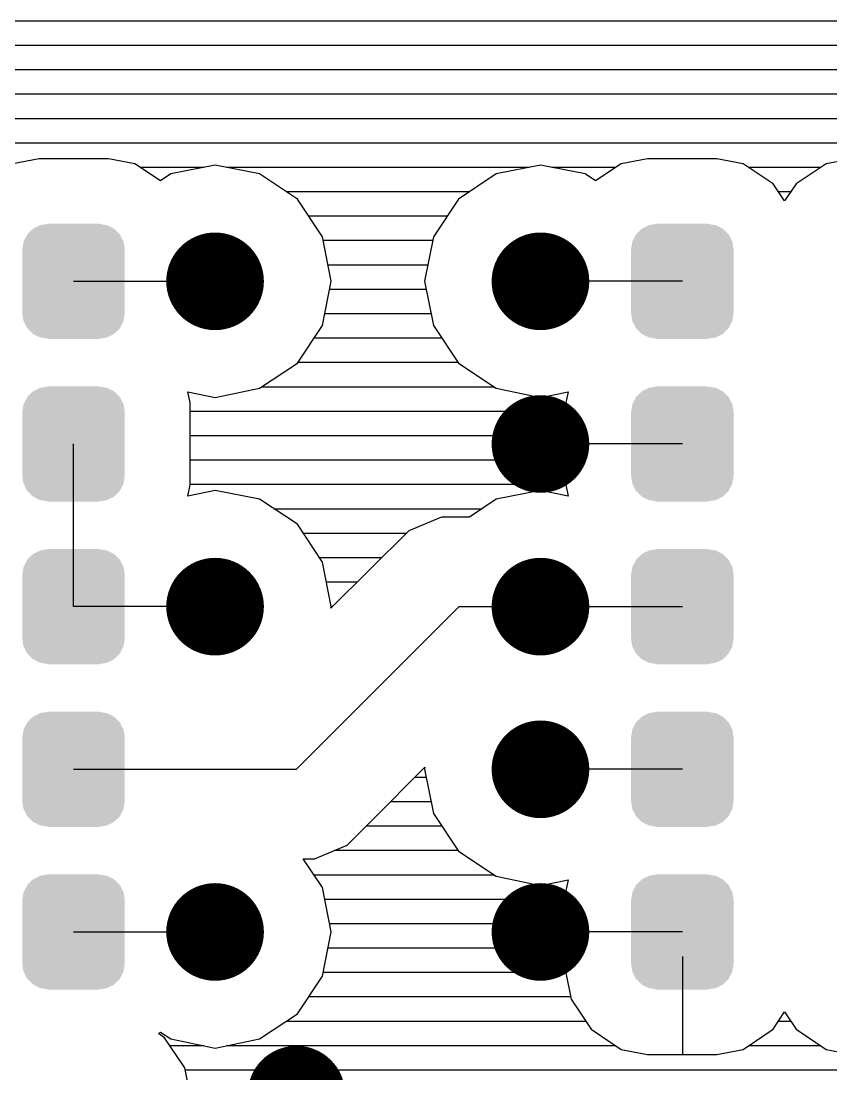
# Model space of a CAD drawing. Extents: x 295 to 953, y 10 to 290.
# Drawn here: x 718.92 to 735.35, y 204.03 to 225.4 of the extents above; entities that cross this region are included whole.
import ezdxf

# ---------------------------------------------------------------- set-up
doc = ezdxf.new("R2010")
doc.units = 0
doc.header["$LTSCALE"] = 5
doc.header["$MEASUREMENT"] = 0
doc.layers.get('0').update_dxf_attribs({"linetype": 'CONTINUOUS', "lineweight": 25})
doc.layers.add('DV-DPO-A6_BOT', color=7, linetype='CONTINUOUS')

msp = doc.modelspace()

# ---------------------------------------------------------------- linework, layer by layer
at = {"const_width": 0.991}
for points in [[(723.349, 220.118, -1), (722.358, 220.118, -1)], [(729.953, 220.118, -1), (728.962, 220.118, -1)], [(729.953, 216.816, -1), (728.962, 216.816, -1)], [(723.349, 213.514, -1), (722.358, 213.514, -1)], [(729.953, 213.514, -1), (728.962, 213.514, -1)], [(729.953, 210.212, -1), (728.962, 210.212, -1)], [(723.349, 206.91, -1), (722.358, 206.91, -1)], [(729.953, 206.91, -1), (728.962, 206.91, -1)], [(725, 203.608, -1), (724.009, 203.608, -1)]]:
    msp.add_lwpolyline(points, format="xyb", close=True, dxfattribs=at)
for points in [[(720.791, 221.191), (720.665, 221.257), (719.165, 221.191), (719.302, 221.257)], [(720.665, 221.257), (720.631, 221.262), (719.302, 221.257), (719.314, 221.262)], [(720.631, 221.262), (720.502, 221.283), (719.314, 221.262), (719.459, 221.283)], [(720.502, 221.283), (720.502, 221.287), (719.459, 221.283), (719.459, 221.287)], [(733.147, 221.191), (733.021, 221.257), (731.521, 221.191), (731.658, 221.257)], [(733.021, 221.257), (732.987, 221.262), (731.658, 221.257), (731.67, 221.262)], [(732.987, 221.262), (732.858, 221.283), (731.67, 221.262), (731.815, 221.283)], [(732.858, 221.283), (732.858, 221.287), (731.815, 221.283), (731.815, 221.287)], [(720.99, 220.931), (720.927, 221.062), (718.968, 220.931), (719.038, 221.062)], [(720.927, 221.062), (720.912, 221.077), (719.038, 221.062), (719.045, 221.077)], [(720.912, 221.077), (720.812, 221.181), (719.045, 221.077), (719.153, 221.181)], [(720.812, 221.181), (720.791, 221.191), (719.153, 221.181), (719.165, 221.191)], [(733.346, 220.931), (733.283, 221.062), (731.324, 220.931), (731.394, 221.062)], [(733.283, 221.062), (733.268, 221.077), (731.394, 221.062), (731.401, 221.077)], [(733.268, 221.077), (733.168, 221.181), (731.401, 221.077), (731.509, 221.181)], [(733.168, 221.181), (733.147, 221.191), (731.509, 221.181), (731.521, 221.191)], [(721.021, 220.769), (720.999, 220.914), (718.94, 220.769), (718.965, 220.914)], [(720.999, 220.914), (720.99, 220.931), (718.965, 220.914), (718.968, 220.931)], [(733.377, 220.769), (733.355, 220.914), (731.297, 220.769), (731.321, 220.914)], [(733.355, 220.914), (733.346, 220.931), (731.321, 220.914), (731.324, 220.931)], [(721.021, 220.766), (721.021, 220.769), (718.94, 220.766), (718.94, 220.769)], [(721.021, 219.471), (721.021, 220.766), (718.94, 219.471), (718.94, 220.766)], [(733.377, 220.766), (733.377, 220.769), (731.297, 220.766), (731.297, 220.769)], [(733.377, 219.471), (733.377, 220.766), (731.297, 219.471), (731.297, 220.766)], [(721.021, 219.468), (721.021, 219.471), (718.94, 219.468), (718.94, 219.471)], [(720.996, 219.323), (721.021, 219.468), (718.962, 219.323), (718.94, 219.468)], [(720.993, 219.305), (720.996, 219.323), (718.971, 219.305), (718.962, 219.323)], [(720.924, 219.174), (720.993, 219.305), (719.035, 219.174), (718.971, 219.305)], [(733.377, 219.468), (733.377, 219.471), (731.297, 219.468), (731.297, 219.471)], [(733.352, 219.323), (733.377, 219.468), (731.319, 219.323), (731.297, 219.468)], [(733.349, 219.305), (733.352, 219.323), (731.327, 219.305), (731.319, 219.323)], [(733.28, 219.174), (733.349, 219.305), (731.391, 219.174), (731.327, 219.305)], [(720.916, 219.159), (720.924, 219.174), (719.049, 219.159), (719.035, 219.174)], [(720.808, 219.056), (720.916, 219.159), (719.15, 219.056), (719.049, 219.159)], [(733.272, 219.159), (733.28, 219.174), (731.405, 219.159), (731.391, 219.174)], [(733.164, 219.056), (733.272, 219.159), (731.506, 219.056), (731.405, 219.159)], [(720.797, 219.045), (720.808, 219.056), (719.17, 219.045), (719.15, 219.056)], [(720.659, 218.98), (720.797, 219.045), (719.296, 218.98), (719.17, 219.045)], [(720.648, 218.975), (720.659, 218.98), (719.33, 218.975), (719.296, 218.98)], [(720.502, 218.954), (720.648, 218.975), (719.459, 218.954), (719.33, 218.975)], [(720.502, 218.949), (720.502, 218.954), (719.459, 218.949), (719.459, 218.954)], [(733.153, 219.045), (733.164, 219.056), (731.526, 219.045), (731.506, 219.056)], [(733.015, 218.98), (733.153, 219.045), (731.652, 218.98), (731.526, 219.045)], [(733.004, 218.975), (733.015, 218.98), (731.686, 218.975), (731.652, 218.98)], [(732.858, 218.954), (733.004, 218.975), (731.815, 218.954), (731.686, 218.975)], [(732.858, 218.949), (732.858, 218.954), (731.815, 218.949), (731.815, 218.954)], [(720.912, 217.775), (720.812, 217.879), (719.045, 217.775), (719.153, 217.879)], [(720.812, 217.879), (720.791, 217.889), (719.153, 217.879), (719.165, 217.889)], [(720.791, 217.889), (720.665, 217.955), (719.165, 217.889), (719.302, 217.955)], [(720.665, 217.955), (720.631, 217.96), (719.302, 217.955), (719.314, 217.96)], [(720.631, 217.96), (720.502, 217.981), (719.314, 217.96), (719.459, 217.981)], [(720.502, 217.981), (720.502, 217.985), (719.459, 217.981), (719.459, 217.985)], [(733.268, 217.775), (733.168, 217.879), (731.401, 217.775), (731.509, 217.879)], [(733.168, 217.879), (733.147, 217.889), (731.509, 217.879), (731.521, 217.889)], [(733.147, 217.889), (733.021, 217.955), (731.521, 217.889), (731.658, 217.955)], [(733.021, 217.955), (732.987, 217.96), (731.658, 217.955), (731.67, 217.96)], [(732.987, 217.96), (732.858, 217.981), (731.67, 217.96), (731.815, 217.981)], [(732.858, 217.981), (732.858, 217.985), (731.815, 217.981), (731.815, 217.985)], [(721.021, 217.467), (720.999, 217.612), (718.94, 217.467), (718.965, 217.612)], [(720.999, 217.612), (720.99, 217.629), (718.965, 217.612), (718.968, 217.629)], [(720.99, 217.629), (720.927, 217.76), (718.968, 217.629), (719.038, 217.76)], [(720.927, 217.76), (720.912, 217.775), (719.038, 217.76), (719.045, 217.775)], [(733.377, 217.467), (733.355, 217.612), (731.297, 217.467), (731.321, 217.612)], [(733.355, 217.612), (733.346, 217.629), (731.321, 217.612), (731.324, 217.629)], [(733.346, 217.629), (733.283, 217.76), (731.324, 217.629), (731.394, 217.76)], [(733.283, 217.76), (733.268, 217.775), (731.394, 217.76), (731.401, 217.775)], [(721.021, 217.464), (721.021, 217.467), (718.94, 217.464), (718.94, 217.467)], [(721.021, 216.169), (721.021, 217.464), (718.94, 216.169), (718.94, 217.464)], [(733.377, 217.464), (733.377, 217.467), (731.297, 217.464), (731.297, 217.467)], [(733.377, 216.169), (733.377, 217.464), (731.297, 216.169), (731.297, 217.464)], [(721.021, 216.166), (721.021, 216.169), (718.94, 216.166), (718.94, 216.169)], [(720.996, 216.021), (721.021, 216.166), (718.962, 216.021), (718.94, 216.166)], [(733.377, 216.166), (733.377, 216.169), (731.297, 216.166), (731.297, 216.169)], [(733.352, 216.021), (733.377, 216.166), (731.319, 216.021), (731.297, 216.166)], [(720.993, 216.003), (720.996, 216.021), (718.971, 216.003), (718.962, 216.021)], [(720.924, 215.872), (720.993, 216.003), (719.035, 215.872), (718.971, 216.003)], [(733.349, 216.003), (733.352, 216.021), (731.327, 216.003), (731.319, 216.021)], [(733.28, 215.872), (733.349, 216.003), (731.391, 215.872), (731.327, 216.003)], [(720.916, 215.857), (720.924, 215.872), (719.049, 215.857), (719.035, 215.872)], [(720.808, 215.754), (720.916, 215.857), (719.15, 215.754), (719.049, 215.857)], [(720.797, 215.743), (720.808, 215.754), (719.17, 215.743), (719.15, 215.754)], [(720.659, 215.678), (720.797, 215.743), (719.296, 215.678), (719.17, 215.743)], [(720.648, 215.673), (720.659, 215.678), (719.33, 215.673), (719.296, 215.678)], [(720.502, 215.652), (720.648, 215.673), (719.459, 215.652), (719.33, 215.673)], [(733.272, 215.857), (733.28, 215.872), (731.405, 215.857), (731.391, 215.872)], [(733.164, 215.754), (733.272, 215.857), (731.506, 215.754), (731.405, 215.857)], [(733.153, 215.743), (733.164, 215.754), (731.526, 215.743), (731.506, 215.754)], [(733.015, 215.678), (733.153, 215.743), (731.652, 215.678), (731.526, 215.743)], [(733.004, 215.673), (733.015, 215.678), (731.686, 215.673), (731.652, 215.678)], [(732.858, 215.652), (733.004, 215.673), (731.815, 215.652), (731.686, 215.673)], [(720.502, 215.647), (720.502, 215.652), (719.459, 215.647), (719.459, 215.652)], [(732.858, 215.647), (732.858, 215.652), (731.815, 215.647), (731.815, 215.652)], [(720.791, 214.587), (720.665, 214.653), (719.165, 214.587), (719.302, 214.653)], [(720.665, 214.653), (720.631, 214.658), (719.302, 214.653), (719.314, 214.658)], [(720.631, 214.658), (720.502, 214.679), (719.314, 214.658), (719.459, 214.679)], [(720.502, 214.679), (720.502, 214.683), (719.459, 214.679), (719.459, 214.683)], [(733.147, 214.587), (733.021, 214.653), (731.521, 214.587), (731.658, 214.653)], [(733.021, 214.653), (732.987, 214.658), (731.658, 214.653), (731.67, 214.658)], [(732.987, 214.658), (732.858, 214.679), (731.67, 214.658), (731.815, 214.679)], [(732.858, 214.679), (732.858, 214.683), (731.815, 214.679), (731.815, 214.683)], [(720.99, 214.327), (720.927, 214.458), (718.968, 214.327), (719.038, 214.458)], [(720.927, 214.458), (720.912, 214.473), (719.038, 214.458), (719.045, 214.473)], [(720.912, 214.473), (720.812, 214.577), (719.045, 214.473), (719.153, 214.577)], [(720.812, 214.577), (720.791, 214.587), (719.153, 214.577), (719.165, 214.587)], [(733.346, 214.327), (733.283, 214.458), (731.324, 214.327), (731.394, 214.458)], [(733.283, 214.458), (733.268, 214.473), (731.394, 214.458), (731.401, 214.473)], [(733.268, 214.473), (733.168, 214.577), (731.401, 214.473), (731.509, 214.577)], [(733.168, 214.577), (733.147, 214.587), (731.509, 214.577), (731.521, 214.587)], [(721.021, 214.165), (720.999, 214.31), (718.94, 214.165), (718.965, 214.31)], [(720.999, 214.31), (720.99, 214.327), (718.965, 214.31), (718.968, 214.327)], [(733.377, 214.165), (733.355, 214.31), (731.297, 214.165), (731.321, 214.31)], [(733.355, 214.31), (733.346, 214.327), (731.321, 214.31), (731.324, 214.327)], [(721.021, 214.162), (721.021, 214.165), (718.94, 214.162), (718.94, 214.165)], [(721.021, 212.867), (721.021, 214.162), (718.94, 212.867), (718.94, 214.162)], [(733.377, 214.162), (733.377, 214.165), (731.297, 214.162), (731.297, 214.165)], [(733.377, 212.867), (733.377, 214.162), (731.297, 212.867), (731.297, 214.162)], [(721.021, 212.864), (721.021, 212.867), (718.94, 212.864), (718.94, 212.867)], [(720.996, 212.719), (721.021, 212.864), (718.962, 212.719), (718.94, 212.864)], [(720.993, 212.701), (720.996, 212.719), (718.971, 212.701), (718.962, 212.719)], [(720.924, 212.57), (720.993, 212.701), (719.035, 212.57), (718.971, 212.701)], [(733.377, 212.864), (733.377, 212.867), (731.297, 212.864), (731.297, 212.867)], [(733.352, 212.719), (733.377, 212.864), (731.319, 212.719), (731.297, 212.864)], [(733.349, 212.701), (733.352, 212.719), (731.327, 212.701), (731.319, 212.719)], [(733.28, 212.57), (733.349, 212.701), (731.391, 212.57), (731.327, 212.701)], [(720.916, 212.555), (720.924, 212.57), (719.049, 212.555), (719.035, 212.57)], [(720.808, 212.452), (720.916, 212.555), (719.15, 212.452), (719.049, 212.555)], [(733.272, 212.555), (733.28, 212.57), (731.405, 212.555), (731.391, 212.57)], [(733.164, 212.452), (733.272, 212.555), (731.506, 212.452), (731.405, 212.555)], [(720.797, 212.441), (720.808, 212.452), (719.17, 212.441), (719.15, 212.452)], [(720.659, 212.376), (720.797, 212.441), (719.296, 212.376), (719.17, 212.441)], [(720.648, 212.371), (720.659, 212.376), (719.33, 212.371), (719.296, 212.376)], [(720.502, 212.35), (720.648, 212.371), (719.459, 212.35), (719.33, 212.371)], [(720.502, 212.345), (720.502, 212.35), (719.459, 212.345), (719.459, 212.35)], [(733.153, 212.441), (733.164, 212.452), (731.526, 212.441), (731.506, 212.452)], [(733.015, 212.376), (733.153, 212.441), (731.652, 212.376), (731.526, 212.441)], [(733.004, 212.371), (733.015, 212.376), (731.686, 212.371), (731.652, 212.376)], [(732.858, 212.35), (733.004, 212.371), (731.815, 212.35), (731.686, 212.371)], [(732.858, 212.345), (732.858, 212.35), (731.815, 212.345), (731.815, 212.35)], [(720.912, 211.171), (720.812, 211.275), (719.045, 211.171), (719.153, 211.275)], [(720.812, 211.275), (720.791, 211.285), (719.153, 211.275), (719.165, 211.285)], [(720.791, 211.285), (720.665, 211.351), (719.165, 211.285), (719.302, 211.351)], [(720.665, 211.351), (720.631, 211.356), (719.302, 211.351), (719.314, 211.356)], [(720.631, 211.356), (720.502, 211.377), (719.314, 211.356), (719.459, 211.377)], [(720.502, 211.377), (720.502, 211.381), (719.459, 211.377), (719.459, 211.381)], [(733.268, 211.171), (733.168, 211.275), (731.401, 211.171), (731.509, 211.275)], [(733.168, 211.275), (733.147, 211.285), (731.509, 211.275), (731.521, 211.285)], [(733.147, 211.285), (733.021, 211.351), (731.521, 211.285), (731.658, 211.351)], [(733.021, 211.351), (732.987, 211.356), (731.658, 211.351), (731.67, 211.356)], [(732.987, 211.356), (732.858, 211.377), (731.67, 211.356), (731.815, 211.377)], [(732.858, 211.377), (732.858, 211.381), (731.815, 211.377), (731.815, 211.381)], [(721.021, 210.863), (720.999, 211.008), (718.94, 210.863), (718.965, 211.008)], [(720.999, 211.008), (720.99, 211.025), (718.965, 211.008), (718.968, 211.025)], [(720.99, 211.025), (720.927, 211.156), (718.968, 211.025), (719.038, 211.156)], [(720.927, 211.156), (720.912, 211.171), (719.038, 211.156), (719.045, 211.171)], [(733.377, 210.863), (733.355, 211.008), (731.297, 210.863), (731.321, 211.008)], [(733.355, 211.008), (733.346, 211.025), (731.321, 211.008), (731.324, 211.025)], [(733.346, 211.025), (733.283, 211.156), (731.324, 211.025), (731.394, 211.156)], [(733.283, 211.156), (733.268, 211.171), (731.394, 211.156), (731.401, 211.171)], [(721.021, 210.86), (721.021, 210.863), (718.94, 210.86), (718.94, 210.863)], [(721.021, 209.565), (721.021, 210.86), (718.94, 209.565), (718.94, 210.86)], [(733.377, 210.86), (733.377, 210.863), (731.297, 210.86), (731.297, 210.863)], [(733.377, 209.565), (733.377, 210.86), (731.297, 209.565), (731.297, 210.86)], [(721.021, 209.562), (721.021, 209.565), (718.94, 209.562), (718.94, 209.565)], [(720.996, 209.417), (721.021, 209.562), (718.962, 209.417), (718.94, 209.562)], [(733.377, 209.562), (733.377, 209.565), (731.297, 209.562), (731.297, 209.565)], [(733.352, 209.417), (733.377, 209.562), (731.319, 209.417), (731.297, 209.562)], [(720.993, 209.399), (720.996, 209.417), (718.971, 209.399), (718.962, 209.417)], [(720.924, 209.268), (720.993, 209.399), (719.035, 209.268), (718.971, 209.399)], [(720.916, 209.253), (720.924, 209.268), (719.049, 209.253), (719.035, 209.268)], [(720.808, 209.15), (720.916, 209.253), (719.15, 209.15), (719.049, 209.253)], [(733.349, 209.399), (733.352, 209.417), (731.327, 209.399), (731.319, 209.417)], [(733.28, 209.268), (733.349, 209.399), (731.391, 209.268), (731.327, 209.399)], [(733.272, 209.253), (733.28, 209.268), (731.405, 209.253), (731.391, 209.268)], [(733.164, 209.15), (733.272, 209.253), (731.506, 209.15), (731.405, 209.253)], [(720.797, 209.139), (720.808, 209.15), (719.17, 209.139), (719.15, 209.15)], [(720.659, 209.074), (720.797, 209.139), (719.296, 209.074), (719.17, 209.139)], [(720.648, 209.069), (720.659, 209.074), (719.33, 209.069), (719.296, 209.074)], [(720.502, 209.048), (720.648, 209.069), (719.459, 209.048), (719.33, 209.069)], [(720.502, 209.043), (720.502, 209.048), (719.459, 209.043), (719.459, 209.048)], [(733.153, 209.139), (733.164, 209.15), (731.526, 209.139), (731.506, 209.15)], [(733.015, 209.074), (733.153, 209.139), (731.652, 209.074), (731.526, 209.139)], [(733.004, 209.069), (733.015, 209.074), (731.686, 209.069), (731.652, 209.074)], [(732.858, 209.048), (733.004, 209.069), (731.815, 209.048), (731.686, 209.069)], [(732.858, 209.043), (732.858, 209.048), (731.815, 209.043), (731.815, 209.048)], [(720.912, 207.869), (720.812, 207.973), (719.045, 207.869), (719.153, 207.973)], [(720.812, 207.973), (720.791, 207.983), (719.153, 207.973), (719.165, 207.983)], [(720.791, 207.983), (720.665, 208.049), (719.165, 207.983), (719.302, 208.049)], [(720.665, 208.049), (720.631, 208.054), (719.302, 208.049), (719.314, 208.054)], [(720.631, 208.054), (720.502, 208.075), (719.314, 208.054), (719.459, 208.075)], [(720.502, 208.075), (720.502, 208.079), (719.459, 208.075), (719.459, 208.079)], [(733.268, 207.869), (733.168, 207.973), (731.401, 207.869), (731.509, 207.973)], [(733.168, 207.973), (733.147, 207.983), (731.509, 207.973), (731.521, 207.983)], [(733.147, 207.983), (733.021, 208.049), (731.521, 207.983), (731.658, 208.049)], [(733.021, 208.049), (732.987, 208.054), (731.658, 208.049), (731.67, 208.054)], [(732.987, 208.054), (732.858, 208.075), (731.67, 208.054), (731.815, 208.075)], [(732.858, 208.075), (732.858, 208.079), (731.815, 208.075), (731.815, 208.079)], [(720.99, 207.723), (720.927, 207.854), (718.968, 207.723), (719.038, 207.854)], [(720.927, 207.854), (720.912, 207.869), (719.038, 207.854), (719.045, 207.869)], [(733.346, 207.723), (733.283, 207.854), (731.324, 207.723), (731.394, 207.854)], [(733.283, 207.854), (733.268, 207.869), (731.394, 207.854), (731.401, 207.869)], [(721.021, 207.561), (720.999, 207.706), (718.94, 207.561), (718.965, 207.706)], [(721.021, 207.558), (721.021, 207.561), (718.94, 207.558), (718.94, 207.561)], [(721.021, 206.263), (721.021, 207.558), (718.94, 206.263), (718.94, 207.558)], [(720.999, 207.706), (720.99, 207.723), (718.965, 207.706), (718.968, 207.723)], [(733.377, 207.561), (733.355, 207.706), (731.297, 207.561), (731.321, 207.706)], [(733.377, 207.558), (733.377, 207.561), (731.297, 207.558), (731.297, 207.561)], [(733.377, 206.263), (733.377, 207.558), (731.297, 206.263), (731.297, 207.558)], [(733.355, 207.706), (733.346, 207.723), (731.321, 207.706), (731.324, 207.723)], [(721.021, 206.26), (721.021, 206.263), (718.94, 206.26), (718.94, 206.263)], [(720.996, 206.115), (721.021, 206.26), (718.962, 206.115), (718.94, 206.26)], [(733.377, 206.26), (733.377, 206.263), (731.297, 206.26), (731.297, 206.263)], [(733.352, 206.115), (733.377, 206.26), (731.319, 206.115), (731.297, 206.26)], [(720.993, 206.097), (720.996, 206.115), (718.971, 206.097), (718.962, 206.115)], [(720.924, 205.966), (720.993, 206.097), (719.035, 205.966), (718.971, 206.097)], [(733.349, 206.097), (733.352, 206.115), (731.327, 206.097), (731.319, 206.115)], [(733.28, 205.966), (733.349, 206.097), (731.391, 205.966), (731.327, 206.097)], [(720.916, 205.951), (720.924, 205.966), (719.049, 205.951), (719.035, 205.966)], [(720.808, 205.848), (720.916, 205.951), (719.15, 205.848), (719.049, 205.951)], [(720.797, 205.837), (720.808, 205.848), (719.17, 205.837), (719.15, 205.848)], [(720.659, 205.772), (720.797, 205.837), (719.296, 205.772), (719.17, 205.837)], [(733.272, 205.951), (733.28, 205.966), (731.405, 205.951), (731.391, 205.966)], [(733.164, 205.848), (733.272, 205.951), (731.506, 205.848), (731.405, 205.951)], [(733.153, 205.837), (733.164, 205.848), (731.526, 205.837), (731.506, 205.848)], [(733.015, 205.772), (733.153, 205.837), (731.652, 205.772), (731.526, 205.837)], [(720.648, 205.767), (720.659, 205.772), (719.33, 205.767), (719.296, 205.772)], [(720.502, 205.746), (720.648, 205.767), (719.459, 205.746), (719.33, 205.767)], [(720.502, 205.741), (720.502, 205.746), (719.459, 205.741), (719.459, 205.746)], [(733.004, 205.767), (733.015, 205.772), (731.686, 205.767), (731.652, 205.772)], [(732.858, 205.746), (733.004, 205.767), (731.815, 205.746), (731.686, 205.767)], [(732.858, 205.741), (732.858, 205.746), (731.815, 205.741), (731.815, 205.746)]]:
    msp.add_solid(points)
at = {"layer": 'DV-DPO-A6_BOT'}
for p, q in [((739.528, 225.402), (680.918, 225.402)), ((739.528, 224.906), (680.918, 224.906)), ((739.614, 224.411), (680.918, 224.411)), ((739.819, 223.916), (680.918, 223.916)), ((740.228, 223.42), (680.918, 223.42)), ((740.724, 222.925), (680.918, 222.925)), ((719.281, 222.608), (718.746, 222.502)), ((720.687, 222.608), (719.281, 222.608)), ((721.222, 222.502), (720.687, 222.608)), ((721.744, 222.159), (721.222, 222.502)), ((731.095, 222.502), (730.573, 222.159)), ((731.63, 222.608), (731.095, 222.502)), ((733.037, 222.608), (731.63, 222.608)), ((733.572, 222.502), (733.037, 222.608)), ((734.179, 222.1), (733.572, 222.502)), ((735.256, 222.502), (734.648, 222.1)), ((735.791, 222.608), (735.256, 222.502)), ((722.629, 222.43), (721.328, 222.43)), ((721.955, 222.298), (721.744, 222.159)), ((722.853, 222.476), (721.955, 222.298)), ((723.758, 222.298), (722.853, 222.476)), ((729.233, 222.43), (723.084, 222.43)), ((724.524, 221.789), (723.758, 222.298)), ((728.559, 222.298), (727.793, 221.789)), ((729.457, 222.476), (728.559, 222.298)), ((730.362, 222.298), (729.457, 222.476)), ((730.989, 222.43), (729.688, 222.43)), ((730.573, 222.159), (730.362, 222.298)), ((735.15, 222.43), (733.677, 222.43)), ((734.41, 221.75), (734.179, 222.1)), ((734.648, 222.1), (734.41, 221.75)), ((728.018, 221.934), (724.3, 221.934)), ((734.536, 221.934), (734.291, 221.934)), ((725.033, 221.023), (724.524, 221.789)), ((727.793, 221.789), (727.285, 221.023)), ((727.562, 221.439), (724.755, 221.439)), ((725.211, 220.118), (725.033, 221.023)), ((727.285, 221.023), (727.106, 220.118)), ((727.271, 220.944), (725.046, 220.944)), ((727.172, 220.449), (725.145, 220.449)), ((719.981, 220.118), (722.853, 220.118)), ((725.033, 219.22), (725.211, 220.118)), ((727.139, 219.953), (725.178, 219.953)), ((727.106, 220.118), (727.285, 219.22)), ((732.337, 220.118), (729.457, 220.118)), ((727.238, 219.458), (725.079, 219.458)), ((724.524, 218.454), (725.033, 219.22)), ((727.285, 219.22), (727.793, 218.454)), ((727.45, 218.963), (724.868, 218.963)), ((723.758, 217.946), (724.524, 218.454)), ((727.787, 218.467), (724.531, 218.467)), ((727.793, 218.454), (728.559, 217.946)), ((722.345, 217.648), (722.299, 217.873)), ((722.299, 217.873), (722.853, 217.761)), ((722.853, 217.761), (723.758, 217.946)), ((728.513, 217.972), (723.804, 217.972)), ((728.559, 217.946), (729.457, 217.761)), ((729.457, 217.761), (730.019, 217.873)), ((730.019, 217.873), (729.972, 217.648)), ((722.345, 215.984), (722.345, 217.648)), ((729.972, 217.648), (729.972, 215.984)), ((729.972, 217.477), (722.345, 217.477)), ((729.972, 216.981), (722.345, 216.981)), ((719.981, 213.514), (719.981, 216.816)), ((732.337, 216.816), (729.457, 216.816)), ((731.841, 216.816), (729.972, 216.816)), ((729.972, 216.486), (722.345, 216.486)), ((722.299, 215.76), (722.345, 215.984)), ((729.972, 215.991), (722.345, 215.991)), ((729.972, 215.984), (730.019, 215.76)), ((722.853, 215.872), (722.299, 215.76)), ((723.758, 215.694), (722.853, 215.872)), ((724.524, 215.185), (723.758, 215.694)), ((728.559, 215.694), (728.018, 215.33)), ((729.457, 215.872), (728.559, 215.694)), ((730.019, 215.76), (729.457, 215.872)), ((728.269, 215.496), (724.049, 215.496)), ((727.45, 215.33), (726.783, 215.053)), ((728.018, 215.33), (727.45, 215.33)), ((725.033, 214.419), (724.524, 215.185)), ((726.783, 215.053), (725.204, 213.481)), ((726.73, 215), (724.643, 215)), ((726.235, 214.505), (724.973, 214.505)), ((725.211, 213.514), (725.033, 214.419)), ((725.739, 214.01), (725.112, 214.01)), ((722.853, 213.514), (719.981, 213.514)), ((724.504, 210.212), (727.806, 213.514)), ((725.204, 213.481), (725.211, 213.514)), ((725.244, 213.514), (725.211, 213.514)), ((727.806, 213.514), (729.457, 213.514)), ((729.457, 213.514), (732.337, 213.514)), ((719.981, 210.212), (724.504, 210.212)), ((726.05, 209.189), (727.113, 210.252)), ((727.113, 210.252), (727.106, 210.212)), ((727.106, 210.212), (727.285, 209.314)), ((732.337, 210.212), (729.457, 210.212)), ((727.139, 210.047), (726.908, 210.047)), ((727.238, 209.552), (726.413, 209.552)), ((727.285, 209.314), (727.793, 208.548)), ((725.535, 208.674), (726.05, 209.189)), ((727.45, 209.057), (725.918, 209.057)), ((724.868, 208.396), (725.535, 208.674)), ((725.033, 207.815), (724.643, 208.396)), ((724.643, 208.396), (724.868, 208.396)), ((727.787, 208.561), (725.27, 208.561)), ((727.793, 208.548), (728.559, 208.04)), ((728.513, 208.066), (724.868, 208.066)), ((728.559, 208.04), (729.457, 207.855)), ((725.211, 206.91), (725.033, 207.815)), ((729.457, 207.855), (730.019, 207.967)), ((730.019, 207.967), (729.972, 207.742)), ((729.972, 207.571), (725.079, 207.571)), ((729.972, 207.742), (729.972, 206.078)), ((719.981, 206.91), (722.853, 206.91)), ((725.033, 206.012), (725.211, 206.91)), ((729.972, 207.075), (725.178, 207.075)), ((732.337, 206.91), (729.457, 206.91)), ((731.841, 206.91), (729.972, 206.91)), ((729.972, 206.58), (725.145, 206.58)), ((732.337, 206.415), (732.337, 204.421)), ((729.972, 206.085), (725.046, 206.085)), ((729.972, 206.078), (730.078, 205.543)), ((724.524, 205.246), (725.033, 206.012)), ((730.072, 205.59), (724.755, 205.59)), ((730.078, 205.543), (730.488, 204.936)), ((723.758, 204.738), (724.524, 205.246)), ((734.179, 204.936), (734.41, 205.286)), ((734.41, 205.286), (734.648, 204.936)), ((730.382, 205.094), (724.3, 205.094)), ((734.536, 205.094), (734.291, 205.094)), ((721.704, 204.85), (721.744, 204.876)), ((721.83, 204.764), (721.704, 204.85)), ((721.744, 204.876), (721.955, 204.738)), ((722.239, 204.15), (721.83, 204.764)), ((730.488, 204.936), (731.095, 204.526)), ((733.572, 204.526), (734.179, 204.936)), ((734.648, 204.936), (735.256, 204.526)), ((722.629, 204.599), (721.935, 204.599)), ((721.955, 204.738), (722.853, 204.553)), ((722.853, 204.553), (723.758, 204.738)), ((730.989, 204.599), (723.084, 204.599)), ((735.15, 204.599), (733.677, 204.599)), ((731.095, 204.526), (731.63, 204.421)), ((731.63, 204.421), (733.037, 204.421)), ((733.037, 204.421), (733.572, 204.526)), ((735.256, 204.526), (735.791, 204.421)), ((722.345, 203.615), (722.239, 204.15)), ((755.867, 204.104), (722.246, 204.104))]:
    msp.add_line(p, q, dxfattribs=at)

doc.saveas('drawing.dxf')
